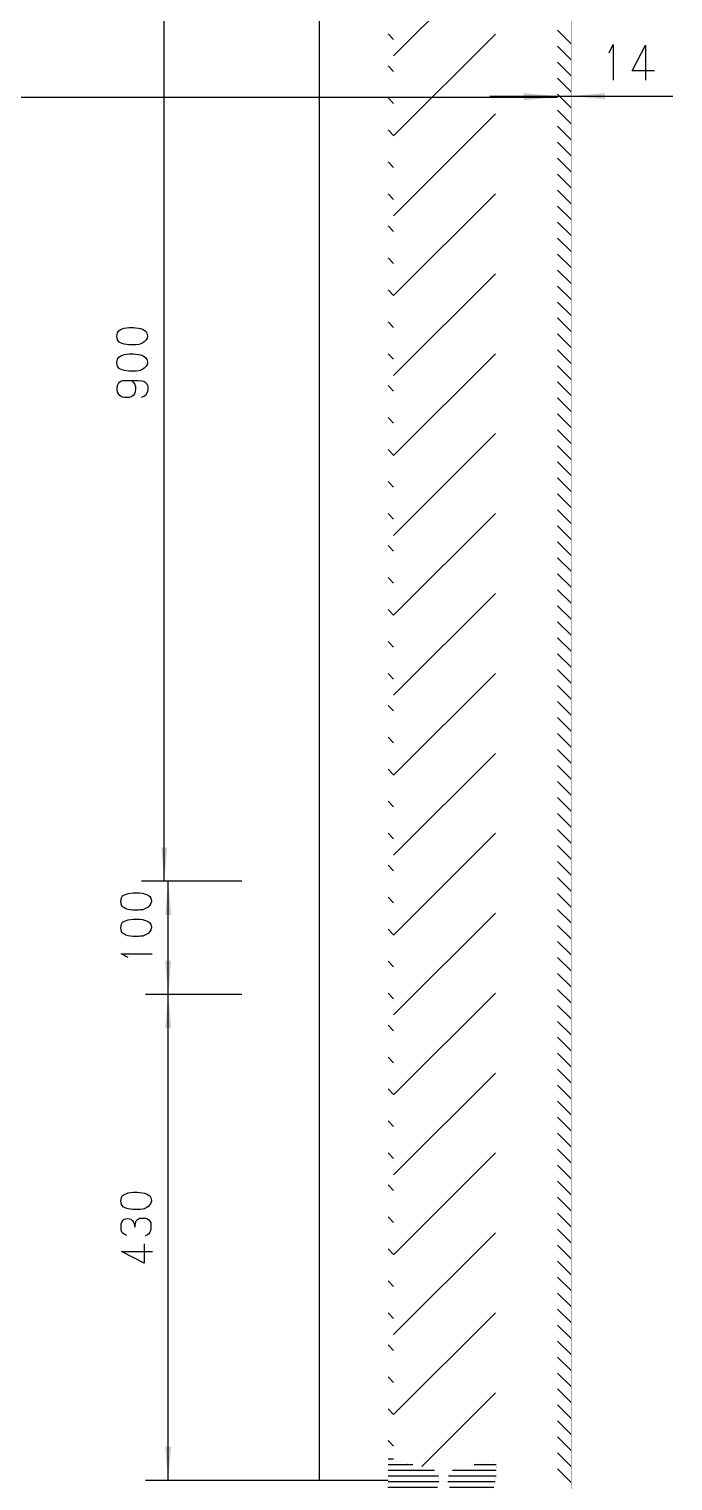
# Model space of a CAD drawing. Extents: x 0 to 8410, y 0 to 11890.
# Drawn here: x 3732 to 4302, y 4919 to 6203 of the extents above; entities that cross this region are included whole.
import ezdxf

# ---------------------------------------------------------------- set-up
doc = ezdxf.new("R2010")
doc.units = 0
doc.header["$MEASUREMENT"] = 0
doc.layers.add('6', color=7, linetype='Continuous')
doc.layers.add('7', color=7, linetype='Continuous')

# ---------------------------------------------------------------- blocks, each defined once
blk = doc.blocks.new('BLKENT0')
at = {"layer": '6', "color": 1, "linetype": 'Continuous'}
blk.add_line((2099.8, 6143.09), (4199.8, 6143.09), dxfattribs=at)
blk.add_solid([(4199.8, 6143.09), (4169.91, 6140.47), (4169.91, 6145.7)], dxfattribs=at)
blk = doc.blocks.new('BLKENT13')
at = {"layer": '6', "color": 2, "linetype": 'Continuous'}
for p, q in [((4245.28, 6182.35), (4248.83, 6189.55)), ((4248.83, 6189.55), (4248.83, 6158.19)), ((4265.67, 6166.35), (4277.38, 6189.07)), ((4277.38, 6189.07), (4277.38, 6158.03)), ((4285.43, 6166.35), (4265.67, 6166.35))]:
    blk.add_line(p, q, dxfattribs=at)
at = {"layer": '6', "color": 1, "linetype": 'Continuous'}
blk.add_line((4139.8, 6144.03), (4301.8, 6144.03), dxfattribs=at)
for points in [[(4199.8, 6144.03), (4169.91, 6141.41), (4169.91, 6146.64)], [(4211.8, 6144.03), (4241.68, 6146.64), (4241.68, 6141.41)]]:
    blk.add_solid(points, dxfattribs=at)
blk = doc.blocks.new('BLKENT96')
at = {"layer": '6', "color": 1, "linetype": 'Continuous'}
for p, q in [((3920.58, 5349.35), (3835.41, 5349.35)), ((3855.41, 4919.35), (3855.41, 5349.35)), ((4049.8, 4919.35), (3835.41, 4919.35))]:
    blk.add_line(p, q, dxfattribs=at)
at = {"layer": '6', "color": 2, "linetype": 'Continuous'}
for p, q in [((3813.41, 5166.48), (3814.11, 5169.77)), ((3814.11, 5163.37), (3813.41, 5166.48)), ((3814.11, 5169.77), (3815.09, 5171.42)), ((3815.09, 5171.42), (3816.63, 5172.43)), ((3816.63, 5172.43), (3819.99, 5173.71)), ((3819.99, 5173.71), (3824.47, 5174.26)), ((3824.47, 5174.26), (3828.11, 5174.26)), ((3828.11, 5174.26), (3830.07, 5174.17)), ((3830.07, 5174.17), (3832.59, 5173.8)), ((3832.59, 5173.8), (3834.41, 5173.34)), ((3834.41, 5173.34), (3836.23, 5172.79)), ((3836.23, 5172.79), (3837.63, 5172.06)), ((3837.63, 5172.06), (3839.17, 5170.96)), ((3839.17, 5170.96), (3840.01, 5169.41)), ((3840.15, 5164.74), (3839.31, 5163.37)), ((3840.01, 5169.41), (3840.57, 5166.94)), ((3840.57, 5166.57), (3840.15, 5164.74)), ((3814.67, 5162.45), (3814.11, 5163.37)), ((3815.65, 5161.45), (3814.67, 5162.45)), ((3816.77, 5160.81), (3815.65, 5161.45)), ((3818.03, 5160.16), (3816.77, 5160.81)), ((3817.61, 5150.74), (3819.29, 5151.02)), ((3820.13, 5159.52), (3818.03, 5160.16)), ((3819.29, 5151.02), (3821.11, 5150.74)), ((3824.19, 5158.98), (3820.13, 5159.52)), ((3829.09, 5158.98), (3824.19, 5158.98)), ((3828.25, 5150.19), (3829.93, 5151.2)), ((3830.49, 5159.07), (3829.09, 5158.98)), ((3829.93, 5151.2), (3831.47, 5151.47)), ((3832.87, 5159.25), (3830.49, 5159.07)), ((3831.47, 5151.47), (3834.13, 5151.47)), ((3834.13, 5159.71), (3832.87, 5159.25)), ((3836.51, 5160.81), (3834.13, 5159.71)), ((3834.13, 5151.47), (3835.39, 5151.38)), ((3835.39, 5151.38), (3837.21, 5150.74)), ((3837.63, 5161.54), (3836.51, 5160.81)), ((3839.31, 5163.37), (3837.63, 5161.54)), ((3813.69, 5144.34), (3813.83, 5146.26)), ((3813.69, 5141.22), (3813.69, 5144.34)), ((3813.97, 5139.94), (3813.69, 5141.22)), ((3813.83, 5146.26), (3814.39, 5147.9)), ((3814.53, 5138.84), (3813.97, 5139.94)), ((3814.39, 5147.9), (3815.23, 5149.18)), ((3815.37, 5138.02), (3814.53, 5138.84)), ((3815.23, 5149.18), (3816.21, 5150.1)), ((3816.21, 5150.1), (3817.61, 5150.74)), ((3821.11, 5150.74), (3822.37, 5150.37)), ((3822.37, 5150.37), (3823.91, 5148.91)), ((3823.91, 5148.91), (3825.03, 5147.08)), ((3825.03, 5147.08), (3825.59, 5145.43)), ((3825.59, 5145.43), (3826.01, 5143.42)), ((3826.01, 5143.42), (3826.15, 5145.07)), ((3826.15, 5145.07), (3826.71, 5147.72)), ((3826.71, 5147.72), (3827.13, 5149)), ((3827.13, 5149), (3828.25, 5150.19)), ((3837.21, 5150.74), (3838.19, 5149.92)), ((3838.19, 5149.92), (3839.17, 5148.64)), ((3839.17, 5138.84), (3838.19, 5137.47)), ((3839.17, 5148.64), (3840.01, 5147.08)), ((3839.87, 5140.22), (3839.17, 5138.84)), ((3840.01, 5142.32), (3839.87, 5140.22)), ((3840.01, 5147.08), (3840.01, 5142.32)), ((3816.49, 5137.11), (3815.37, 5138.02)), ((3817.61, 5136.56), (3816.49, 5137.11)), ((3818.73, 5136.01), (3817.61, 5136.56)), ((3834.13, 5128.78), (3834.13, 5111.49)), ((3837.07, 5136.56), (3834.97, 5135.64)), ((3838.19, 5137.47), (3837.07, 5136.56)), ((3834.13, 5111.49), (3814.25, 5121.73)), ((3814.25, 5121.73), (3841.41, 5121.73))]:
    blk.add_line(p, q, dxfattribs=at)
at = {"layer": '6', "color": 1, "linetype": 'Continuous'}
for points in [[(3855.41, 5349.35), (3858.03, 5319.46), (3852.8, 5319.46)], [(3855.41, 4919.35), (3852.8, 4949.24), (3858.03, 4949.24)]]:
    blk.add_solid(points, dxfattribs=at)
blk = doc.blocks.new('BLKENT97')
at = {"layer": '6', "color": 1, "linetype": 'Continuous'}
for p, q in [((3920.58, 5449.35), (3835.41, 5449.35)), ((3855.41, 5349.35), (3855.41, 5449.35)), ((3920.58, 5349.35), (3835.41, 5349.35))]:
    blk.add_line(p, q, dxfattribs=at)
at = {"layer": '6', "color": 2, "linetype": 'Continuous'}
for p, q in [((3813.41, 5431.48), (3814.11, 5434.77)), ((3814.11, 5434.77), (3815.09, 5436.42)), ((3815.09, 5436.42), (3816.63, 5437.42)), ((3816.63, 5437.42), (3819.99, 5438.71)), ((3819.99, 5438.71), (3824.47, 5439.26)), ((3824.47, 5439.26), (3828.11, 5439.26)), ((3828.11, 5439.26), (3830.07, 5439.16)), ((3830.07, 5439.16), (3832.59, 5438.8)), ((3832.59, 5438.8), (3834.41, 5438.34)), ((3834.41, 5438.34), (3836.23, 5437.79)), ((3836.23, 5437.79), (3837.63, 5437.06)), ((3837.63, 5437.06), (3839.17, 5435.96)), ((3839.17, 5435.96), (3840.01, 5434.41)), ((3840.01, 5434.41), (3840.57, 5431.93)), ((3814.11, 5428.37), (3813.41, 5431.48)), ((3814.67, 5427.45), (3814.11, 5428.37)), ((3815.65, 5426.44), (3814.67, 5427.45)), ((3816.77, 5425.8), (3815.65, 5426.44)), ((3818.03, 5425.16), (3816.77, 5425.8)), ((3820.13, 5424.52), (3818.03, 5425.16)), ((3824.19, 5423.97), (3820.13, 5424.52)), ((3829.09, 5423.97), (3824.19, 5423.97)), ((3830.49, 5424.07), (3829.09, 5423.97)), ((3832.87, 5424.25), (3830.49, 5424.07)), ((3834.13, 5424.71), (3832.87, 5424.25)), ((3836.51, 5425.8), (3834.13, 5424.71)), ((3837.63, 5426.54), (3836.51, 5425.8)), ((3839.31, 5428.37), (3837.63, 5426.54)), ((3840.15, 5429.74), (3839.31, 5428.37)), ((3840.57, 5431.57), (3840.15, 5429.74)), ((3813.41, 5408.14), (3814.11, 5411.44)), ((3814.11, 5405.03), (3813.41, 5408.14)), ((3814.11, 5411.44), (3815.09, 5413.09)), ((3815.09, 5413.09), (3816.63, 5414.09)), ((3816.63, 5414.09), (3819.99, 5415.37)), ((3819.99, 5415.37), (3824.47, 5415.92)), ((3824.47, 5415.92), (3828.11, 5415.92)), ((3828.11, 5415.92), (3830.07, 5415.83)), ((3830.07, 5415.83), (3832.59, 5415.46)), ((3832.59, 5415.46), (3834.41, 5415.01)), ((3834.41, 5415.01), (3836.23, 5414.46)), ((3836.23, 5414.46), (3837.63, 5413.73)), ((3837.63, 5413.73), (3839.17, 5412.63)), ((3839.17, 5412.63), (3840.01, 5411.07)), ((3840.01, 5411.07), (3840.57, 5408.6)), ((3840.57, 5408.24), (3840.15, 5406.41)), ((3814.67, 5404.12), (3814.11, 5405.03)), ((3815.65, 5403.11), (3814.67, 5404.12)), ((3816.77, 5402.47), (3815.65, 5403.11)), ((3818.03, 5401.83), (3816.77, 5402.47)), ((3820.13, 5401.19), (3818.03, 5401.83)), ((3824.19, 5400.64), (3820.13, 5401.19)), ((3829.09, 5400.64), (3824.19, 5400.64)), ((3830.49, 5400.73), (3829.09, 5400.64)), ((3832.87, 5400.92), (3830.49, 5400.73)), ((3834.13, 5401.37), (3832.87, 5400.92)), ((3836.51, 5402.47), (3834.13, 5401.37)), ((3837.63, 5403.2), (3836.51, 5402.47)), ((3839.31, 5405.03), (3837.63, 5403.2)), ((3840.15, 5406.41), (3839.31, 5405.03)), ((3820.13, 5381.97), (3813.83, 5385.09)), ((3813.83, 5385.09), (3841.27, 5385.09))]:
    blk.add_line(p, q, dxfattribs=at)
at = {"layer": '6', "color": 1, "linetype": 'Continuous'}
for points in [[(3855.41, 5449.35), (3858.03, 5419.46), (3852.8, 5419.46)], [(3855.41, 5349.35), (3852.8, 5379.24), (3858.03, 5379.24)]]:
    blk.add_solid(points, dxfattribs=at)
blk = doc.blocks.new('BLKENT98')
at = {"layer": '6', "color": 1, "linetype": 'Continuous'}
for p, q in [((3920.58, 6349.35), (3831.94, 6349.35)), ((3851.94, 5449.35), (3851.94, 6349.35)), ((3920.58, 5449.35), (3831.94, 5449.35))]:
    blk.add_line(p, q, dxfattribs=at)
at = {"layer": '6', "color": 2, "linetype": 'Continuous'}
for p, q in [((3809.94, 5931.48), (3810.64, 5934.77)), ((3810.64, 5934.77), (3811.62, 5936.42)), ((3811.62, 5936.42), (3813.16, 5937.42)), ((3813.16, 5937.42), (3816.52, 5938.71)), ((3816.52, 5938.71), (3821, 5939.26)), ((3821, 5939.26), (3824.64, 5939.26)), ((3824.64, 5939.26), (3826.6, 5939.16)), ((3826.6, 5939.16), (3829.12, 5938.8)), ((3829.12, 5938.8), (3830.94, 5938.34)), ((3830.94, 5938.34), (3832.76, 5937.79)), ((3832.76, 5937.79), (3834.16, 5937.06)), ((3834.16, 5937.06), (3835.7, 5935.96)), ((3835.7, 5935.96), (3836.54, 5934.41)), ((3810.64, 5928.37), (3809.94, 5931.48)), ((3811.2, 5927.45), (3810.64, 5928.37)), ((3812.18, 5926.44), (3811.2, 5927.45)), ((3813.3, 5925.8), (3812.18, 5926.44)), ((3814.56, 5925.16), (3813.3, 5925.8)), ((3816.66, 5924.52), (3814.56, 5925.16)), ((3820.72, 5923.97), (3816.66, 5924.52)), ((3825.62, 5923.97), (3820.72, 5923.97)), ((3827.02, 5924.07), (3825.62, 5923.97)), ((3829.4, 5924.25), (3827.02, 5924.07)), ((3830.66, 5924.71), (3829.4, 5924.25)), ((3833.04, 5925.8), (3830.66, 5924.71)), ((3834.16, 5926.54), (3833.04, 5925.8)), ((3835.84, 5928.37), (3834.16, 5926.54)), ((3836.68, 5929.74), (3835.84, 5928.37)), ((3836.54, 5934.41), (3837.1, 5931.93)), ((3837.1, 5931.57), (3836.68, 5929.74)), ((3809.94, 5908.14), (3810.64, 5911.44)), ((3810.64, 5911.44), (3811.62, 5913.09)), ((3811.62, 5913.09), (3813.16, 5914.09)), ((3813.16, 5914.09), (3816.52, 5915.37)), ((3816.52, 5915.37), (3821, 5915.92)), ((3821, 5915.92), (3824.64, 5915.92)), ((3824.64, 5915.92), (3826.6, 5915.83)), ((3826.6, 5915.83), (3829.12, 5915.46)), ((3829.12, 5915.46), (3830.94, 5915.01)), ((3830.94, 5915.01), (3832.76, 5914.46)), ((3832.76, 5914.46), (3834.16, 5913.73)), ((3834.16, 5913.73), (3835.7, 5912.63)), ((3835.7, 5912.63), (3836.54, 5911.07)), ((3836.54, 5911.07), (3837.1, 5908.6)), ((3810.64, 5905.03), (3809.94, 5908.14)), ((3811.2, 5904.12), (3810.64, 5905.03)), ((3812.18, 5903.11), (3811.2, 5904.12)), ((3813.3, 5902.47), (3812.18, 5903.11)), ((3814.56, 5901.83), (3813.3, 5902.47)), ((3816.66, 5901.19), (3814.56, 5901.83)), ((3820.72, 5900.64), (3816.66, 5901.19)), ((3825.62, 5900.64), (3820.72, 5900.64)), ((3827.02, 5900.73), (3825.62, 5900.64)), ((3829.4, 5900.92), (3827.02, 5900.73)), ((3830.66, 5901.37), (3829.4, 5900.92)), ((3833.04, 5902.47), (3830.66, 5901.37)), ((3834.16, 5903.2), (3833.04, 5902.47)), ((3835.84, 5905.03), (3834.16, 5903.2)), ((3836.68, 5906.41), (3835.84, 5905.03)), ((3837.1, 5908.24), (3836.68, 5906.41)), ((3810.22, 5885.82), (3810.64, 5887.92)), ((3810.22, 5884.17), (3810.22, 5885.82)), ((3810.64, 5882.07), (3810.22, 5884.17)), ((3810.64, 5887.92), (3811.06, 5889.11)), ((3811.06, 5889.11), (3811.48, 5889.75)), ((3811.48, 5889.75), (3812.32, 5890.85)), ((3812.32, 5890.85), (3813.58, 5891.86)), ((3813.58, 5891.86), (3815.12, 5892.41)), ((3815.12, 5892.41), (3816.66, 5892.5)), ((3816.66, 5892.5), (3823.1, 5892.5)), ((3822.82, 5892.41), (3824.64, 5890.67)), ((3823.1, 5892.5), (3828.84, 5892.5)), ((3824.64, 5890.67), (3825.9, 5888.75)), ((3825.9, 5888.75), (3826.46, 5886.73)), ((3826.46, 5884.72), (3826.32, 5882.34)), ((3826.46, 5886.73), (3826.46, 5884.72)), ((3828.84, 5892.5), (3832.2, 5892.22)), ((3832.2, 5892.22), (3833.74, 5891.86)), ((3833.74, 5891.86), (3835.42, 5890.67)), ((3835.42, 5890.67), (3836.4, 5889.57)), ((3836.4, 5889.57), (3837.1, 5888.01)), ((3837.1, 5888.01), (3837.38, 5886.92)), ((3837.38, 5884.72), (3837.1, 5882.71)), ((3837.38, 5886.92), (3837.38, 5884.72)), ((3811.48, 5880.51), (3810.64, 5882.07)), ((3813.02, 5878.77), (3811.48, 5880.51)), ((3814.84, 5877.77), (3813.02, 5878.77)), ((3816.66, 5877.49), (3814.84, 5877.77)), ((3818.62, 5877.49), (3816.66, 5877.49)), ((3820.86, 5877.49), (3818.62, 5877.49)), ((3822.82, 5877.86), (3820.86, 5877.49)), ((3824.36, 5879.14), (3822.82, 5877.86)), ((3825.62, 5880.51), (3824.36, 5879.14)), ((3826.32, 5882.34), (3825.62, 5880.51)), ((3833.88, 5878.22), (3831.5, 5877.49)), ((3835.28, 5879.23), (3833.88, 5878.22)), ((3836.54, 5881.15), (3835.28, 5879.23)), ((3837.1, 5882.71), (3836.54, 5881.15))]:
    blk.add_line(p, q, dxfattribs=at)
at = {"layer": '6', "color": 1, "linetype": 'Continuous'}
for points in [[(3851.94, 6349.35), (3854.56, 6319.46), (3849.33, 6319.46)], [(3851.94, 5449.35), (3849.33, 5479.24), (3854.56, 5479.24)]]:
    blk.add_solid(points, dxfattribs=at)
blk = doc.blocks.new('BLKENT404')
at = {"layer": '7', "color": 1, "linetype": 'Continuous'}
for p, q in [((4054.8, 6194.01), (4049.8, 6199.01)), ((4054.8, 6165.73), (4049.8, 6170.73)), ((4054.8, 6137.44), (4049.8, 6142.44)), ((4054.8, 6109.16), (4049.8, 6114.16)), ((4054.8, 6080.87), (4049.8, 6085.87)), ((4054.8, 6052.59), (4049.8, 6057.59)), ((4054.8, 6024.3), (4049.8, 6029.3)), ((4054.8, 5996.02), (4049.8, 6001.02)), ((4054.8, 5967.74), (4049.8, 5972.74)), ((4054.8, 5939.45), (4049.8, 5944.45)), ((4054.8, 5911.17), (4049.8, 5916.17)), ((4054.8, 5882.88), (4049.8, 5887.88)), ((4054.8, 5854.6), (4049.8, 5859.6)), ((4054.8, 5826.32), (4049.8, 5831.32)), ((4054.8, 5798.03), (4049.8, 5803.03)), ((4054.8, 5769.75), (4049.8, 5774.75)), ((4054.8, 5741.46), (4049.8, 5746.46)), ((4054.8, 5713.18), (4049.8, 5718.18)), ((4054.8, 5684.89), (4049.8, 5689.89)), ((4054.8, 5656.61), (4049.8, 5661.61)), ((4054.8, 5628.33), (4049.8, 5633.33)), ((4054.8, 5600.04), (4049.8, 5605.04)), ((4054.8, 5571.76), (4049.8, 5576.76)), ((4054.8, 5543.47), (4049.8, 5548.47)), ((4054.8, 5515.19), (4049.8, 5520.19)), ((4054.8, 5486.9), (4049.8, 5491.9)), ((4054.8, 5458.62), (4049.8, 5463.62)), ((4054.8, 5430.34), (4049.8, 5435.34)), ((4054.8, 5402.05), (4049.8, 5407.05)), ((4054.8, 5373.77), (4049.8, 5378.77)), ((4054.8, 5345.48), (4049.8, 5350.48)), ((4054.8, 5317.2), (4049.8, 5322.2)), ((4054.8, 5288.91), (4049.8, 5293.91)), ((4054.8, 5260.63), (4049.8, 5265.63)), ((4054.8, 5232.35), (4049.8, 5237.35)), ((4054.8, 5204.06), (4049.8, 5209.06)), ((4054.8, 5175.78), (4049.8, 5180.78)), ((4054.8, 5147.49), (4049.8, 5152.49)), ((4054.8, 5119.21), (4049.8, 5124.21)), ((4054.8, 5090.92), (4049.8, 5095.92)), ((4054.8, 5062.64), (4049.8, 5067.64)), ((4054.8, 5034.36), (4049.8, 5039.36)), ((4054.8, 5006.07), (4049.8, 5011.07)), ((4054.8, 4977.79), (4049.8, 4982.79)), ((4054.8, 4949.5), (4049.8, 4954.5))]:
    blk.add_line(p, q, dxfattribs=at)
blk = doc.blocks.new('BLKENT407')
at = {"layer": '7', "color": 1, "linetype": 'Continuous'}
for p, q in [((4054.8, 6179.67), (4144.8, 6269.67)), ((4054.8, 6108.96), (4144.8, 6198.96)), ((4054.8, 6038.25), (4144.8, 6128.25)), ((4054.8, 5967.54), (4144.8, 6057.54)), ((4054.8, 5896.82), (4144.8, 5986.82)), ((4054.8, 5826.11), (4144.8, 5916.11)), ((4054.8, 5755.4), (4144.8, 5845.4)), ((4054.8, 5684.69), (4144.8, 5774.69)), ((4054.8, 5613.98), (4144.8, 5703.98)), ((4054.8, 5543.27), (4144.8, 5633.27)), ((4054.8, 5472.56), (4144.8, 5562.56)), ((4054.8, 5401.85), (4144.8, 5491.85)), ((4054.8, 5331.14), (4144.8, 5421.14)), ((4054.8, 5260.43), (4144.8, 5350.43)), ((4054.8, 5189.72), (4144.8, 5279.72)), ((4054.8, 5119.01), (4144.8, 5209.01)), ((4054.8, 5048.3), (4144.8, 5138.3)), ((4054.8, 4977.59), (4144.8, 5067.59)), ((4079.6, 4931.68), (4144.8, 4996.88))]:
    blk.add_line(p, q, dxfattribs=at)
blk = doc.blocks.new('BLKENT411')
at = {"layer": '7', "color": 1, "linetype": 'Continuous'}
for p, q in [((4049.8, 4938.35), (4054.8, 4938.35)), ((4049.8, 4933.35), (4071.73, 4933.35)), ((4125.86, 4933.35), (4145.34, 4933.35)), ((4049.8, 4928.35), (4090.8, 4928.35)), ((4049.8, 4923.35), (4094.34, 4923.35)), ((4103.26, 4923.35), (4145.34, 4923.35)), ((4106.8, 4928.35), (4145.58, 4928.35)), ((4049.73, 4908.35), (4085.85, 4908.35)), ((4049.78, 4913.35), (4093.46, 4913.35)), ((4049.8, 4918.35), (4094.8, 4918.35)), ((4102.8, 4918.35), (4144.61, 4918.35)), ((4104.14, 4913.35), (4143.39, 4913.35)), ((4111.75, 4908.35), (4141.63, 4908.35)), ((4049.55, 4898.35), (4054.56, 4898.35)), ((4054.66, 4903.35), (4062.33, 4903.35)), ((4135.27, 4903.35), (4139.26, 4903.35))]:
    blk.add_line(p, q, dxfattribs=at)
blk = doc.blocks.new('BLKENT423')
at = {"layer": '7', "color": 1, "linetype": 'Continuous'}
for p, q in [((4211.8, 6190.3), (4199.8, 6202.3)), ((4211.8, 6176.15), (4199.8, 6188.15)), ((4211.8, 6162.01), (4199.8, 6174.01)), ((4211.8, 6147.87), (4199.8, 6159.87)), ((4211.8, 6133.73), (4199.8, 6145.73)), ((4211.8, 6119.59), (4199.8, 6131.59)), ((4211.8, 6105.44), (4199.8, 6117.44)), ((4211.8, 6091.3), (4199.8, 6103.3)), ((4211.8, 6077.16), (4199.8, 6089.16)), ((4211.8, 6063.02), (4199.8, 6075.02)), ((4211.8, 6048.87), (4199.8, 6060.87)), ((4211.8, 6034.73), (4199.8, 6046.73)), ((4211.8, 6020.59), (4199.8, 6032.59)), ((4211.8, 6006.45), (4199.8, 6018.45)), ((4211.8, 5992.31), (4199.8, 6004.31)), ((4211.8, 5978.16), (4199.8, 5990.16)), ((4211.8, 5964.02), (4199.8, 5976.02)), ((4211.8, 5949.88), (4199.8, 5961.88)), ((4211.8, 5935.74), (4199.8, 5947.74)), ((4211.8, 5921.6), (4199.8, 5933.6)), ((4211.8, 5907.45), (4199.8, 5919.45)), ((4211.8, 5893.31), (4199.8, 5905.31)), ((4211.8, 5879.17), (4199.8, 5891.17)), ((4211.8, 5865.03), (4199.8, 5877.03)), ((4211.8, 5850.89), (4199.8, 5862.88)), ((4211.8, 5836.74), (4199.8, 5848.74)), ((4211.8, 5822.6), (4199.8, 5834.6)), ((4211.8, 5808.46), (4199.8, 5820.46)), ((4211.8, 5794.32), (4199.8, 5806.32)), ((4211.8, 5780.17), (4199.8, 5792.17)), ((4211.8, 5766.03), (4199.8, 5778.03)), ((4211.8, 5751.89), (4199.8, 5763.89)), ((4211.8, 5737.75), (4199.8, 5749.75)), ((4211.8, 5723.61), (4199.8, 5735.61)), ((4211.8, 5709.46), (4199.8, 5721.46)), ((4211.8, 5695.32), (4199.8, 5707.32)), ((4211.8, 5681.18), (4199.8, 5693.18)), ((4211.8, 5667.04), (4199.8, 5679.04)), ((4211.8, 5652.9), (4199.8, 5664.9)), ((4211.8, 5638.75), (4199.8, 5650.75)), ((4211.8, 5624.61), (4199.8, 5636.61)), ((4211.8, 5610.47), (4199.8, 5622.47)), ((4211.8, 5596.33), (4199.8, 5608.33)), ((4211.8, 5582.18), (4199.8, 5594.18)), ((4211.8, 5568.04), (4199.8, 5580.04)), ((4211.8, 5553.9), (4199.8, 5565.9)), ((4211.8, 5539.76), (4199.8, 5551.76)), ((4211.8, 5525.62), (4199.8, 5537.62)), ((4211.8, 5511.47), (4199.8, 5523.47)), ((4211.8, 5497.33), (4199.8, 5509.33)), ((4211.8, 5483.19), (4199.8, 5495.19)), ((4211.8, 5469.05), (4199.8, 5481.05)), ((4211.8, 5454.91), (4199.8, 5466.9)), ((4211.8, 5440.76), (4199.8, 5452.76)), ((4211.8, 5426.62), (4199.8, 5438.62)), ((4211.8, 5412.48), (4199.8, 5424.48)), ((4211.8, 5398.34), (4199.8, 5410.34)), ((4211.8, 5384.19), (4199.8, 5396.19)), ((4211.8, 5370.05), (4199.8, 5382.05)), ((4211.8, 5355.91), (4199.8, 5367.91)), ((4211.8, 5341.77), (4199.8, 5353.77)), ((4211.8, 5327.63), (4199.8, 5339.63)), ((4211.8, 5313.48), (4199.8, 5325.48)), ((4211.8, 5299.34), (4199.8, 5311.34)), ((4211.8, 5285.2), (4199.8, 5297.2)), ((4211.8, 5271.06), (4199.8, 5283.06)), ((4211.8, 5256.92), (4199.8, 5268.91)), ((4211.8, 5242.77), (4199.8, 5254.77)), ((4211.8, 5228.63), (4199.8, 5240.63)), ((4211.8, 5214.49), (4199.8, 5226.49)), ((4211.8, 5200.35), (4199.8, 5212.35)), ((4211.8, 5186.2), (4199.8, 5198.2)), ((4211.8, 5172.06), (4199.8, 5184.06)), ((4211.8, 5157.92), (4199.8, 5169.92)), ((4211.8, 5143.78), (4199.8, 5155.78)), ((4211.8, 5129.64), (4199.8, 5141.64)), ((4211.8, 5115.49), (4199.8, 5127.49)), ((4211.8, 5101.35), (4199.8, 5113.35)), ((4211.8, 5087.21), (4199.8, 5099.21)), ((4211.8, 5073.07), (4199.8, 5085.07)), ((4211.8, 5058.93), (4199.8, 5070.93)), ((4211.8, 5044.78), (4199.8, 5056.78)), ((4211.8, 5030.64), (4199.8, 5042.64)), ((4211.8, 5016.5), (4199.8, 5028.5)), ((4211.8, 5002.36), (4199.8, 5014.36)), ((4211.8, 4988.21), (4199.8, 5000.21)), ((4211.8, 4974.07), (4199.8, 4986.07)), ((4211.8, 4959.93), (4199.8, 4971.93)), ((4211.8, 4945.79), (4199.8, 4957.79)), ((4211.8, 4931.65), (4199.8, 4943.65)), ((4211.8, 4917.5), (4199.8, 4929.5))]:
    blk.add_line(p, q, dxfattribs=at)

msp = doc.modelspace()

# ---------------------------------------------------------------- linework, layer by layer
at = {"layer": '6'}
msp.add_line((3988.8, 7699.76), (3988.8, 4919.35), dxfattribs=at)
at = {"layer": '6', "const_width": 0.03}
for points in [[(4049.8, 4919.35), (4049.8, 7919.35)], [(4054.8, 4936.95), (4054.8, 7901.75)], [(4144.8, 4937.38), (4144.8, 7901.33)], [(4199.8, 4496.12), (4199.8, 7424.59)], [(4211.8, 4449.06), (4211.8, 7411.26)], [(3937.8, 5449.35), (3937.8, 6349.35)], [(4039.8, 5449.35), (4039.8, 6349.35)], [(3920.58, 5449.35), (4049.8, 5449.35)], [(3920.58, 5349.35), (3920.58, 5449.35)], [(3920.58, 5349.35), (4049.8, 5349.35)], [(3937.8, 4919.35), (3937.8, 5349.35)], [(4039.8, 4919.35), (4039.8, 5349.35)], [(4054.8, 4941.95), (4049.8, 4941.95)], [(4086.88, 4930.13), (4054.8, 4936.95)], [(4110.72, 4930.13), (4144.8, 4937.38)], [(4094.8, 4920.35), (4102.8, 4920.35)], [(3199.8, 4919.35), (4049.8, 4919.35)]]:
    msp.add_lwpolyline(points, dxfattribs=at)
for points in [[(4138.84, 4902.59, 0.172432), (4144.8, 4937.38, -0.1)], [(4094.8, 4920.35, 0.354092), (4086.88, 4930.13, -0.1)], [(4110.72, 4930.13, 0.354092), (4102.8, 4920.35, -0.1)], [(2249.8, 4919.35, 1), (4049.8, 4919.35, -0.1)]]:
    msp.add_lwpolyline(points, format="xyb", dxfattribs=at)

# ---------------------------------------------------------------- block references
at = {"layer": '6'}
for name in ['BLKENT407', 'BLKENT404', 'BLKENT423', 'BLKENT98', 'BLKENT0', 'BLKENT13', 'BLKENT97', 'BLKENT96', 'BLKENT411']:
    msp.add_blockref(name, (0, 0), dxfattribs=at)

doc.saveas('drawing.dxf')
